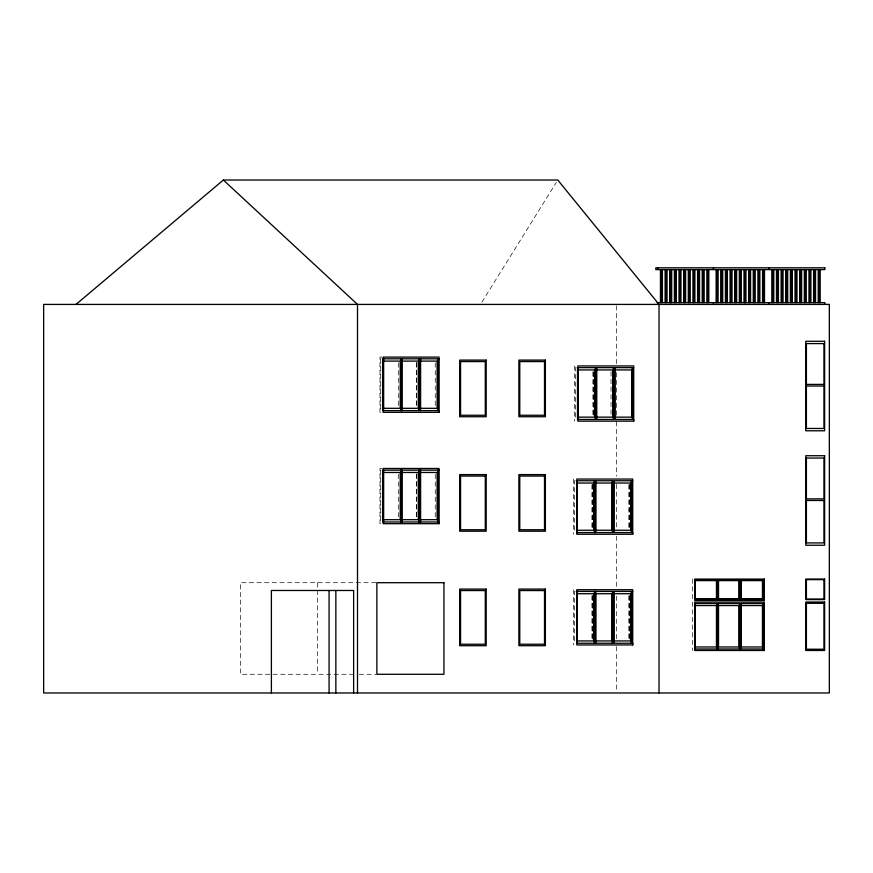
<?xml version="1.0" encoding="UTF-8"?>
<svg xmlns="http://www.w3.org/2000/svg" width="873" height="873" viewBox="0 0 873 873"><rect width="100%" height="100%" fill="white"/><g stroke="black" fill="none" stroke-linecap="round" stroke-linejoin="round"><path stroke-width="0.65" stroke-dasharray="4.37 3.27" d="M481.907 302.113L556.352 182.326M382.101 357.101L379.973 357.101L379.973 412.318L382.101 412.318M576.191 367.642L575.394 367.642L575.394 419.444L576.191 419.444M382.101 468.474L379.973 468.474L379.973 523.68L382.101 523.68M575.209 480.75L574.401 480.75L574.401 532.552L575.209 532.552M375.881 582.706L240.359 582.706L240.359 674.294L352.736 674.294M575.209 591.425L574.401 591.425L574.401 643.237L575.209 643.237M359.294 674.294L375.881 674.294M692.671 579.083L692.671 600.253M692.671 602.043L692.671 650.483M629.466 484.831L629.466 528.46M629.466 595.517L629.466 639.145M629.215 484.395L629.215 527.554M629.215 596.423L629.215 639.582M628.909 484.831L628.909 528.46M628.909 595.517L628.909 639.145M616.589 305.779L616.589 364.401M616.589 372.585L616.589 416.214M616.589 421.659L616.589 476.2M616.589 484.373L616.589 528.001M616.589 536.186L616.589 587.998M616.589 596.172L616.589 639.8M616.589 646.62L616.589 691.612M611.035 371.723L611.035 415.352M593.52 371.723L593.52 415.352M593.258 372.64L593.258 415.799M592.963 371.723L592.963 415.352M592.527 484.831L592.527 528.46M592.527 595.517L592.527 639.145M592.265 484.395L592.265 527.554M592.265 596.423L592.265 639.582M591.97 484.831L591.97 528.46M591.97 595.517L591.97 639.145M574.63 365.94L574.63 421.146M573.637 479.048L573.637 534.254M573.637 589.722L573.637 644.94M435.245 362.895L435.245 406.523M435.245 474.268L435.245 517.896M416.672 362.459L416.672 406.96M416.672 473.821L416.672 518.333M416.377 362.895L416.377 406.523M416.377 474.268L416.377 517.896M398.306 362.895L398.306 406.523M398.306 474.268L398.306 517.896M380.737 358.803L380.737 410.616M380.737 470.176L380.737 521.978M317.346 582.706L317.346 674.294"/><path stroke-width="1.31" d="M439.054 523.68L439.054 468.474L383.171 468.474L383.171 523.68L439.054 523.68L439.054 521.978L419.793 521.978M439.054 412.318L439.054 357.101L383.171 357.101L383.171 412.318L439.054 412.318L439.054 410.616L419.793 410.616M632.718 644.94L632.718 589.722L576.835 589.722L576.835 644.94L632.718 644.94L632.718 643.237L614.265 643.237L614.265 591.425L632.718 591.425M632.718 534.254L632.718 479.048L576.835 479.048L576.835 534.254L632.718 534.254L632.718 532.552L614.265 532.552L614.265 480.75L632.718 480.75M633.711 421.146L633.711 365.94L577.828 365.94L577.828 421.146L633.711 421.146L633.711 419.444L614.45 419.444M764.322 650.483L764.322 602.043L694.744 602.043L694.744 650.483L764.322 650.483L764.322 648.988L740.828 648.988L740.828 603.538L764.322 603.538M764.322 600.253L764.322 599.598L740.828 599.598L740.828 579.737L764.322 579.737L764.322 579.083L694.744 579.083L694.744 600.253L764.322 600.253L764.322 579.083M76.006 304.415L223.357 180.024L557.782 180.024L659.028 304.415L659.028 692.976M657.162 302.636L824.843 302.636L824.843 304.415M419.793 358.803L439.054 358.803M383.28 361.106L400.216 361.106L400.216 408.313L383.28 408.313M401.875 361.106L418.265 361.106L418.265 408.313L401.875 408.313M420.219 361.106L437.155 361.106L437.155 408.313L420.219 408.313M614.45 367.642L633.711 367.642M596.532 369.934L612.933 369.934L612.933 417.141L596.532 417.141M614.876 369.934L631.812 369.934L631.812 417.141L614.876 417.141M419.793 470.176L439.054 470.176M383.28 472.479L400.216 472.479L400.216 519.686L383.28 519.686M401.875 472.479L418.265 472.479L418.265 519.686L401.875 519.686M420.219 472.479L437.155 472.479L437.155 519.686L420.219 519.686M576.529 480.75L613.195 480.75L613.195 532.552L576.529 532.552M613.883 483.042L630.83 483.042L630.83 530.249L613.883 530.249M694.832 579.737L740.009 579.737L740.009 599.598L694.832 599.598M695.355 580.621L716.449 580.621L716.449 598.714L695.355 598.714M741.352 580.621L762.435 580.621L762.435 598.714L741.352 598.714M576.529 591.425L613.195 591.425L613.195 643.237L576.529 643.237M613.883 593.727L630.83 593.727L630.83 640.935L613.883 640.935M694.832 603.538L740.009 603.538L740.009 648.988L694.832 648.988M695.355 605.556L716.449 605.556L716.449 646.969L695.355 646.969M741.352 605.556L762.435 605.556L762.435 646.969L741.352 646.969M223.357 180.024L357.504 304.415L357.504 692.976M820.184 269.593L820.184 302.636M819.027 269.593L819.027 302.636M818.23 269.593L818.23 302.636M815.546 269.593L815.546 302.636M814.389 269.593L814.389 302.636M813.592 269.593L813.592 302.636M810.908 269.593L810.908 302.636M809.751 269.593L809.751 302.636M808.955 269.593L808.955 302.636M806.27 269.593L806.27 302.636M805.102 269.593L805.102 302.636M804.317 269.593L804.317 302.636M801.621 269.593L801.621 302.636M800.465 269.593L800.465 302.636M799.679 269.593L799.679 302.636M796.984 269.593L796.984 302.636M795.827 269.593L795.827 302.636M795.03 269.593L795.03 302.636M792.346 269.593L792.346 302.636M791.189 269.593L791.189 302.636M790.392 269.593L790.392 302.636M787.708 269.593L787.708 302.636M786.54 269.593L786.54 302.636M785.755 269.593L785.755 302.636M783.059 269.593L783.059 302.636M781.902 269.593L781.902 302.636M781.117 269.593L781.117 302.636M778.421 269.593L778.421 302.636M777.265 269.593L777.265 302.636M776.468 269.593L776.468 302.636M773.784 269.593L773.784 302.636M772.627 269.593L772.627 302.636M771.83 269.593L771.83 302.636M769.157 267.815L769.157 269.593M769.157 302.636L769.157 304.415M764.497 269.593L764.497 302.636M763.548 579.737L763.548 599.598M763.548 603.538L763.548 648.988M763.34 269.593L763.34 302.636M763.024 579.737L763.024 599.598M763.024 603.538L763.024 648.988M762.555 269.593L762.555 302.636M759.859 269.593L759.859 302.636M758.702 269.593L758.702 302.636M757.906 269.593L757.906 302.636M755.221 269.593L755.221 302.636M754.065 269.593L754.065 302.636M753.268 269.593L753.268 302.636M750.584 269.593L750.584 302.636M749.416 269.593L749.416 302.636M748.63 269.593L748.63 302.636M745.946 269.593L745.946 302.636M745.149 269.593L745.149 302.636M744.778 269.593L744.778 302.636M743.992 269.593L743.992 302.636M741.297 269.593L741.297 302.636M741.341 579.737L741.341 599.598M741.341 603.538L741.341 648.988M740.14 269.593L740.14 302.636M739.496 579.737L739.496 599.598M739.496 603.538L739.496 648.988M739.344 269.593L739.344 302.636M736.659 269.593L736.659 302.636M735.503 269.593L735.503 302.636M734.706 269.593L734.706 302.636M732.021 269.593L732.021 302.636M730.854 269.593L730.854 302.636M730.068 269.593L730.068 302.636M727.384 269.593L727.384 302.636M726.216 269.593L726.216 302.636M725.43 269.593L725.43 302.636M722.735 269.593L722.735 302.636M721.578 269.593L721.578 302.636M720.782 269.593L720.782 302.636M718.326 579.737L718.326 599.598M718.326 603.538L718.326 648.988M718.097 269.593L718.097 302.636M717.551 579.737L717.551 599.598M717.551 603.538L717.551 648.988M716.94 269.593L716.94 302.636M717.028 579.737L717.028 599.598M717.028 603.538L717.028 648.988M716.144 269.593L716.144 302.636M713.47 267.815L713.47 269.593M713.47 302.636L713.47 304.415M708.821 269.593L708.821 302.636M707.654 269.593L707.654 302.636M706.868 269.593L706.868 302.636M704.173 269.593L704.173 302.636M703.016 269.593L703.016 302.636M702.219 269.593L702.219 302.636M699.535 269.593L699.535 302.636M698.378 269.593L698.378 302.636M697.582 269.593L697.582 302.636M695.345 579.737L695.345 599.598M695.345 603.538L695.345 648.988M694.897 269.593L694.897 302.636M693.74 269.593L693.74 302.636M692.944 269.593L692.944 302.636M690.259 269.593L690.259 302.636M689.092 269.593L689.092 302.636M688.306 269.593L688.306 302.636M685.611 269.593L685.611 302.636M684.454 269.593L684.454 302.636M683.668 269.593L683.668 302.636M680.973 269.593L680.973 302.636M679.816 269.593L679.816 302.636M679.019 269.593L679.019 302.636M676.335 269.593L676.335 302.636M675.178 269.593L675.178 302.636M674.382 269.593L674.382 302.636M671.697 269.593L671.697 302.636M670.9 269.593L670.9 302.636M670.529 269.593L670.529 302.636M669.744 269.593L669.744 302.636M667.048 269.593L667.048 302.636M665.892 269.593L665.892 302.636M665.106 269.593L665.106 302.636M662.411 269.593L662.411 302.636M661.254 269.593L661.254 302.636M660.457 269.593L660.457 302.636M657.784 267.815L657.784 269.593M633.089 367.642L633.089 419.444M632.281 367.642L632.281 419.444M632.096 480.75L632.096 532.552M632.096 591.425L632.096 643.237M631.299 480.75L631.299 532.552M631.299 591.425L631.299 643.237M615.258 367.642L615.258 419.444M613.392 367.642L613.392 419.444M612.399 480.75L612.399 532.552M612.399 591.425L612.399 643.237M596.772 367.642L596.772 419.444M596.139 367.642L596.139 419.444M595.779 480.75L595.779 532.552M595.779 591.425L595.779 643.237M595.342 367.642L595.342 419.444M595.157 480.75L595.157 532.552M595.157 591.425L595.157 643.237M594.982 480.75L594.982 532.552M594.982 591.425L594.982 643.237M594.349 480.75L594.349 532.552M594.349 591.425L594.349 643.237M578.319 367.642L578.319 419.444M577.326 480.75L577.326 532.552M577.326 591.425L577.326 643.237M438.432 358.803L438.432 410.616M438.432 470.176L438.432 521.978M437.624 358.803L437.624 410.616M437.624 470.176L437.624 521.978M420.6 358.803L420.6 410.616M420.6 470.176L420.6 521.978M418.734 358.803L418.734 410.616M418.734 470.176L418.734 521.978M402.115 358.803L402.115 410.616M402.115 470.176L402.115 521.978M401.482 358.803L401.482 410.616M401.482 470.176L401.482 521.978M400.685 358.803L400.685 410.616M400.685 470.176L400.685 521.978M383.651 358.803L383.651 410.616M383.651 470.176L383.651 521.978M353.63 692.976L353.63 590.486L271.394 590.486L271.394 692.976M335.854 590.486L335.854 692.976M329.077 590.486L329.077 692.976M824.843 267.815L655.809 267.815L655.809 269.593L824.843 269.593L824.843 267.815M829.35 304.415L43.65 304.415L43.65 692.976L829.35 692.976L829.35 304.415M824.614 341.278L805.779 341.278L805.779 430.782L824.614 430.782L824.614 341.278M823.981 343.591L806.412 343.591L806.412 384.404L823.981 384.404L823.981 343.591M419.531 358.803L382.854 358.803L382.854 410.616L419.531 410.616L419.531 358.803M486.185 360.102L459.689 360.102L459.689 416.727L486.185 416.727L486.185 360.102M545.385 360.102L518.889 360.102L518.889 416.727L545.385 416.727L545.385 360.102M485.301 361.575L460.573 361.575L460.573 415.253L485.301 415.253L485.301 361.575M544.501 361.575L519.773 361.575L519.773 415.253L544.501 415.253L544.501 361.575M614.188 367.642L577.511 367.642L577.511 419.444L614.188 419.444L614.188 367.642M594.873 369.934L577.937 369.934L577.937 417.141L594.873 417.141L594.873 369.934M823.981 386.03L806.412 386.03L806.412 428.457L823.981 428.457L823.981 386.03M824.614 455.728L805.779 455.728L805.779 545.243L824.614 545.243L824.614 455.728M823.981 458.052L806.412 458.052L806.412 498.865L823.981 498.865L823.981 458.052M419.531 470.176L382.854 470.176L382.854 521.978L419.531 521.978L419.531 470.176M486.185 474.596L459.689 474.596L459.689 531.21L486.185 531.21L486.185 474.596M545.385 474.596L518.889 474.596L518.889 531.21L545.385 531.21L545.385 474.596M485.301 476.058L460.573 476.058L460.573 529.747L485.301 529.747L485.301 476.058M544.501 476.058L519.773 476.058L519.773 529.747L544.501 529.747L544.501 476.058M593.891 483.042L576.944 483.042L576.944 530.249L593.891 530.249L593.891 483.042M611.94 483.042L595.55 483.042L595.55 530.249L611.94 530.249L611.94 483.042M823.981 500.491L806.412 500.491L806.412 542.919L823.981 542.919L823.981 500.491M824.614 579.083L805.779 579.083L805.779 599.598L824.614 599.598L824.614 579.083M823.981 579.617L806.412 579.617L806.412 599.064L823.981 599.064L823.981 579.617M738.918 580.621L718.512 580.621L718.512 598.714L738.918 598.714L738.918 580.621M443.942 582.706L376.863 582.706L376.863 674.294L443.942 674.294L443.942 582.706M486.185 589.079L459.689 589.079L459.689 645.704L486.185 645.704L486.185 589.079M545.385 589.079L518.889 589.079L518.889 645.704L545.385 645.704L545.385 589.079M485.301 590.552L460.573 590.552L460.573 644.23L485.301 644.23L485.301 590.552M544.501 590.552L519.773 590.552L519.773 644.23L544.501 644.23L544.501 590.552M593.891 593.727L576.944 593.727L576.944 640.935L593.891 640.935L593.891 593.727M611.94 593.727L595.55 593.727L595.55 640.935L611.94 640.935L611.94 593.727M824.614 602.043L805.779 602.043L805.779 650.483L824.614 650.483L824.614 602.043M823.981 603.298L806.412 603.298L806.412 649.228L823.981 649.228L823.981 603.298M738.918 605.556L718.512 605.556L718.512 646.969L738.918 646.969L738.918 605.556"/></g></svg>
